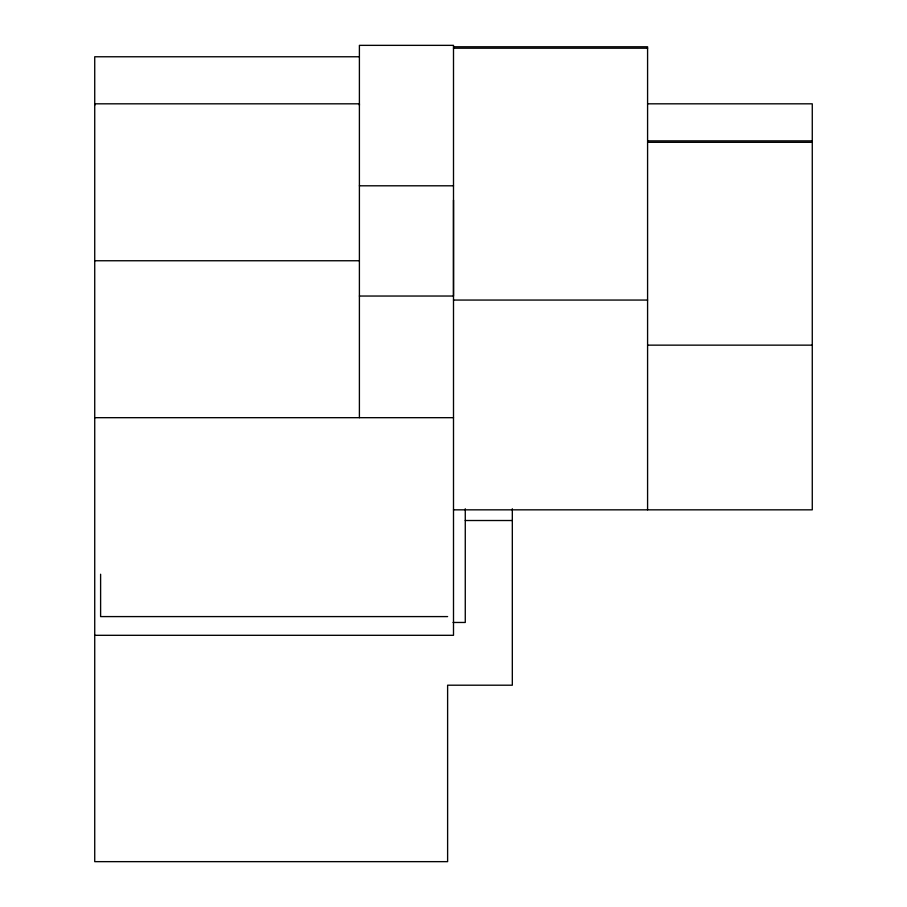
<?xml version="1.0" encoding="UTF-8"?>
<svg xmlns="http://www.w3.org/2000/svg" width="907" height="907" viewBox="0 0 907 907"><rect width="100%" height="100%" fill="white"/><g stroke="black" fill="none" stroke-linecap="round" stroke-linejoin="round"><path stroke-width="1.36" d="M94.725 105.246L94.725 103.817L359.399 103.817L359.399 105.246M453.5 200.141L453.5 296.033L359.399 296.045M453.5 46.779L647.587 46.779L647.587 509.836M453.5 48.207L647.587 48.207M359.399 56.767L94.725 56.767L94.725 861.65L447.616 861.65L447.616 685.204L512.319 685.204L512.319 508.759M647.587 103.817L812.275 103.817L812.275 509.836L453.5 509.836M647.587 140.88L812.275 140.88M647.587 142.308L812.275 142.308M359.399 185.799L453.5 185.799M94.725 260.751L359.399 260.751M453.5 300.058L647.587 300.058M647.587 345.148L812.275 345.148M94.725 417.685L453.5 417.685M465.268 520.516L512.319 520.516M447.616 616.59L100.609 616.59L100.609 574.233M453.047 622.463L465.268 622.463L465.268 508.759M94.725 635.308L453.5 635.308L453.5 45.35L359.399 45.35L359.399 417.685"/></g></svg>
